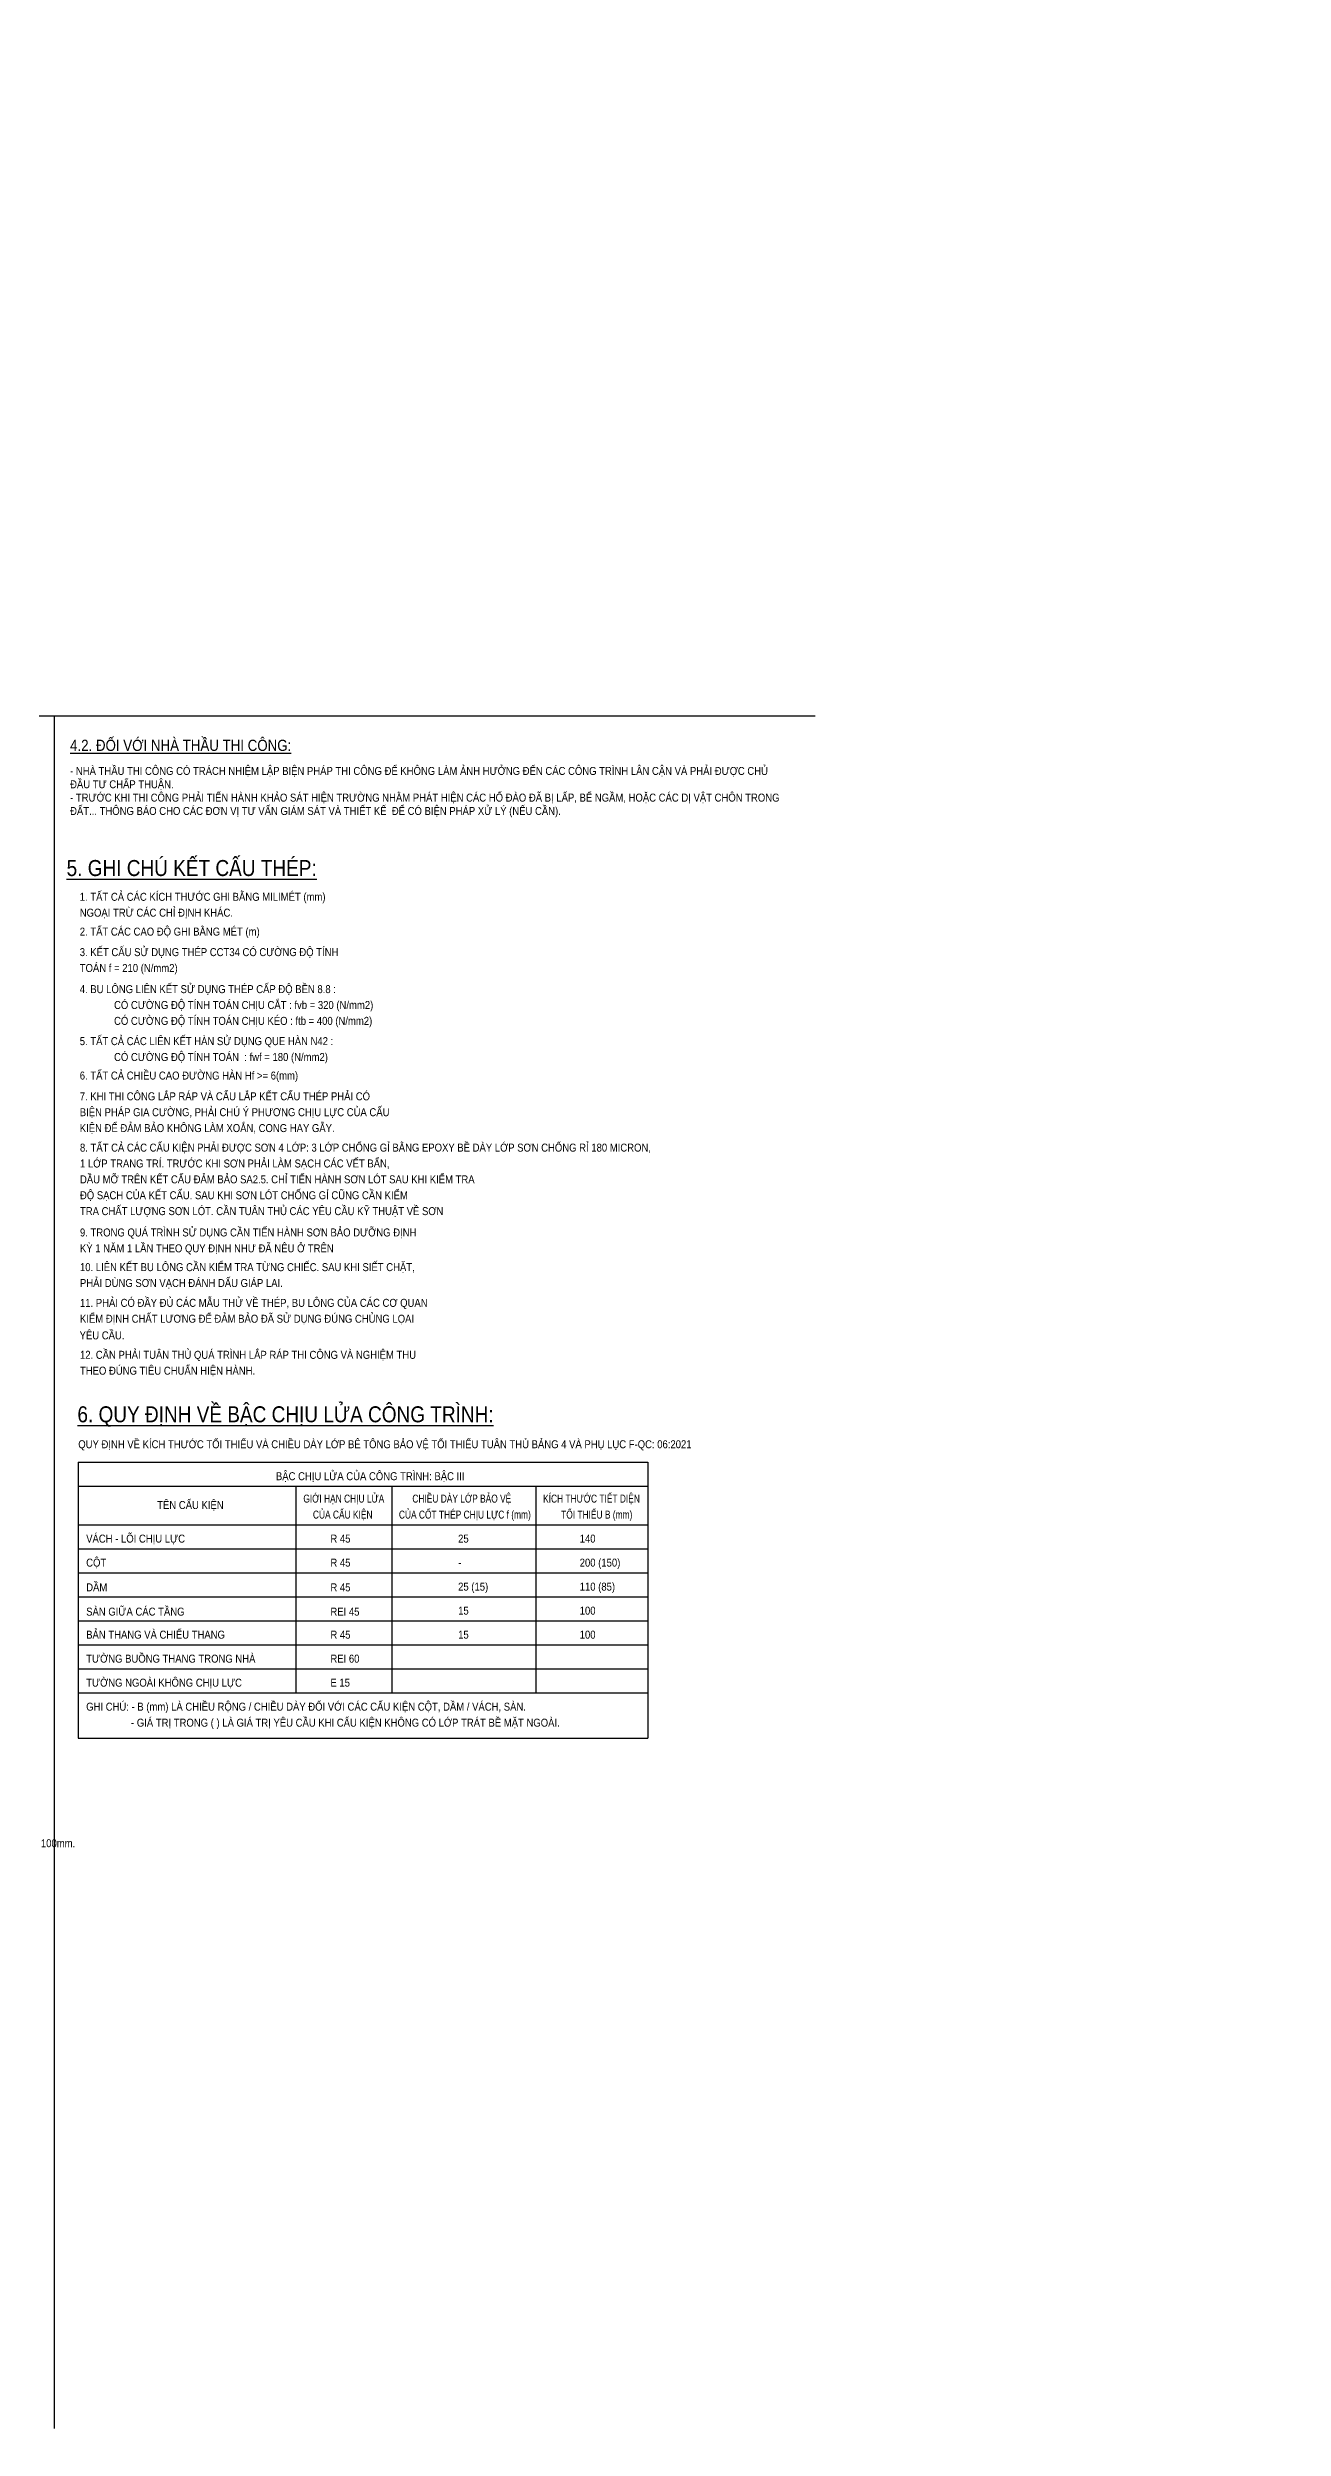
# Model space of a CAD drawing. Header units: millimetres. Extents: x 2163745 to 2518004, y -1043843 to -896215.
# Drawn here: x 2211336 to 2249963, y -970589 to -896215 of the extents above; entities that cross this region are included whole.
import ezdxf

# ---------------------------------------------------------------- set-up
doc = ezdxf.new("R2010")
doc.units = ezdxf.units.MM
doc.header["$LTSCALE"] = 250
doc.header["$MEASUREMENT"] = 0
for name, color, linetype in [('BORDER', 3, 'Continuous'), ('CDC.03.BORDER', 3, 'Continuous'), ('CDC.06.TEXT', 2, 'Continuous'), ('CDC.11.NOTE', 8, 'Continuous')]:
    doc.layers.add(name, color=color, linetype=linetype)
doc.styles.add('ARIAL', font='arial.ttf', dxfattribs={"width": 0.85})

msp = doc.modelspace()

# ---------------------------------------------------------------- linework, layer by layer
at = {"layer": 'CDC.03.BORDER'}
for p, q in [((2235326.4, -917095.2), (2163745.1, -917095.2)), ((2211554.7, -970589), (2211554.7, -917095.2))]:
    msp.add_line(p, q, dxfattribs=at)
at = {"layer": 'CDC.11.NOTE'}
for p, q in [((2212295.7, -940408.3), (2212295.7, -945358.3)), ((2212295.7, -940408.3), (2230095.7, -940408.3)), ((2230095.7, -940408.3), (2230095.7, -944608.3)), ((2212295.7, -941158.3), (2230095.7, -941158.3)), ((2219095.7, -941158.3), (2219095.7, -944608.3)), ((2222095.7, -941158.3), (2222095.7, -944608.3)), ((2226595.7, -941158.3), (2226595.7, -944608.3)), ((2212295.7, -942358.3), (2230095.7, -942358.3)), ((2212295.7, -943108.3), (2230095.7, -943108.3)), ((2212295.7, -943858.3), (2230095.7, -943858.3)), ((2212295.7, -944608.3), (2230095.7, -944608.3)), ((2216595.7, -944608.3), (2219095.7, -944608.3)), ((2219095.7, -944608.3), (2219095.7, -945358.3)), ((2222095.7, -944608.3), (2230095.7, -944608.3)), ((2222095.7, -944608.3), (2222095.7, -945358.3)), ((2226595.7, -944608.3), (2226595.7, -945358.3)), ((2230095.7, -944608.3), (2230095.7, -945358.3)), ((2212295.7, -945358.3), (2230095.7, -945358.3)), ((2212295.7, -945358.3), (2230095.7, -945358.3)), ((2212295.7, -945358.3), (2212295.7, -949026.5)), ((2216595.7, -945358.3), (2219095.7, -945358.3)), ((2219095.7, -945358.3), (2219095.7, -947608.3)), ((2222095.7, -945358.3), (2230095.7, -945358.3)), ((2222095.7, -945358.3), (2222095.7, -947608.3)), ((2226595.7, -945358.3), (2226595.7, -947608.3)), ((2230095.7, -945358.3), (2230095.7, -949026.5)), ((2212295.7, -946108.3), (2230095.7, -946108.3)), ((2212295.7, -946858.3), (2230095.7, -946858.3)), ((2212295.7, -947608.3), (2230095.7, -947608.3)), ((2212295.7, -949026.5), (2230095.7, -949026.5))]:
    msp.add_line(p, q, dxfattribs=at)

# ---------------------------------------------------------------- texts
at = {"layer": 'CDC.06.TEXT', "color": 4, "style": 'ARIAL', "width": 0.85}
for s, height, p in [('%%U4.2. ĐỐI VỚI NHÀ THẦU THI CÔNG:', 350, (2212038.9, -918186.4)), ('%%U5. GHI CHÚ KẾT CẤU THÉP:', 500, (2211930.5, -922094.4)), ('%%U6. QUY ĐỊNH VỀ BẬC CHỊU LỬA CÔNG TRÌNH:', 500, (2212268.4, -939159.3))]:
    msp.add_text(s, height=height, dxfattribs=at).set_placement(p)
at = {"layer": 'CDC.06.TEXT', "style": 'ARIAL'}
for s, width, p in [('1. TẤT CẢ CÁC KÍCH THƯỚC GHI BẰNG MILIMÉT (mm)', 0.85, (2212341.5, -922868)), ('2. TẤT CÁC CAO ĐỘ GHI BẰNG MÉT (m)', 0.85, (2212341.5, -923955.5)), ('NGOẠI TRỪ CÁC CHỈ ĐỊNH KHÁC.', 0.85, (2212341.5, -923363.9)), ('3. KẾT CẤU SỬ DỤNG THÉP CCT34 CÓ CƯỜNG ĐỘ TÍNH', 0.85, (2212341.5, -924596)), ('TOÁN f = 210 (N/mm2)', 0.85, (2212341.5, -925091.9)), ('4. BU LÔNG LIÊN KẾT SỬ DỤNG THÉP CẤP ĐỘ BỀN 8.8 :', 0.85, (2212341.5, -925752.3)), ('             CÓ CƯỜNG ĐỘ TÍNH TOÁN CHỊU CẮT : fvb = 320 (N/mm2)', 0.85, (2212341.5, -926248.2)), ('             CÓ CƯỜNG ĐỘ TÍNH TOÁN CHỊU KÉO : ftb = 400 (N/mm2)', 0.85, (2212341.5, -926744.1)), ('5. TẤT CẢ CÁC LIÊN KẾT HÀN SỬ DỤNG QUE HÀN N42 :', 0.85, (2212341.5, -927376.9)), ('6. TẤT CẢ CHIỀU CAO ĐƯỜNG HÀN Hf >= 6(mm)', 0.85, (2212341.5, -928452.4)), ('             CÓ CƯỜNG ĐỘ TÍNH TOÁN  : fwf = 180 (N/mm2)', 0.85, (2212341.5, -927872.8)), ('7. KHI THI CÔNG LẮP RÁP VÀ CẨU LẮP KẾT CẤU THÉP PHẢI CÓ', 0.85, (2212341.5, -929100.8)), ('BIỆN PHÁP GIA CƯỜNG, PHẢI CHÚ Ý PHƯƠNG CHỊU LỰC CỦA CẤU', 0.85, (2212341.5, -929596.7)), ('8. TẤT CẢ CÁC CẤU KIỆN PHẢI ĐƯỢC SƠN 4 LỚP: 3 LỚP CHỐNG GỈ BẰNG EPOXY BỀ DÀY LỚP SƠN CHỐNG RỈ 180 MICRON, ', 0.85, (2212348, -930703.4)), ('KIỆN ĐỂ ĐẢM BẢO KHÔNG LÀM XOẮN, CONG HAY GẪY.', 0.85, (2212341.5, -930092.6)), ('1 LỚP TRANG TRÍ. TRƯỚC KHI SƠN PHẢI LÀM SẠCH CÁC VẾT BẨN,', 0.85, (2212348, -931199.3)), ('ĐỘ SẠCH CỦA KẾT CẤU. SAU KHI SƠN LÓT CHỐNG GỈ CŨNG CẦN KIỂM', 0.85, (2212348, -932191.1)), ('DẦU MỠ TRÊN KẾT CẤU ĐẢM BẢO SA2.5. CHỈ TIẾN HÀNH SƠN LÓT SAU KHI KIỂM TRA', 0.85, (2212348, -931695.2)), ('TRA CHẤT LƯỢNG SƠN LÓT. CẦN TUÂN THỦ CÁC YÊU CẦU KỸ THUẬT VỀ SƠN', 0.85, (2212348, -932687)), ('9. TRONG QUÁ TRÌNH SỬ DỤNG CẦN TIẾN HÀNH SƠN BẢO DƯỠNG ĐỊNH', 0.85, (2212348, -933353.7)), ('10. LIÊN KẾT BU LÔNG CẦN KIỂM TRA TỪNG CHIẾC. SAU KHI SIẾT CHẶT, ', 0.85, (2212348, -934437.1)), ('KỲ 1 NĂM 1 LẦN THEO QUY ĐỊNH NHƯ ĐÃ NÊU Ở TRÊN', 0.85, (2212348, -933849.6)), ('PHẢI DÙNG SƠN VẠCH ĐÁNH DẤU GIÁP LAI.', 0.85, (2212348, -934933)), ('11. PHẢI CÓ ĐẦY ĐỦ CÁC MẪU THỬ VỀ THÉP, BU LÔNG CỦA CÁC CƠ QUAN', 0.85, (2212348, -935552.6)), ('YÊU CẦU.', 0.85, (2212336.3, -936568.6)), ('KIỂM ĐỊNH CHẤT LƯƠNG ĐỂ ĐẢM BẢO ĐÃ SỬ DỤNG ĐÚNG CHỦNG LỌAI', 0.85, (2212348, -936048.5)), ('12. CẦN PHẢI TUÂN THỦ QUÁ TRÌNH LẮP RÁP THI CÔNG VÀ NGHIỆM THU', 0.85, (2212348, -937176.3)), ('THEO ĐÚNG TIÊU CHUẨN HIỆN HÀNH.', 0.85, (2212348, -937672.2)), ('QUY ĐỊNH VỀ KÍCH THƯỚC TỐI THIỂU VÀ CHIỀU DÀY LỚP BÊ TÔNG BẢO VỆ TỐI THIỂU TUÂN THỦ BẢNG 4 VÀ PHỤ LỤC F-QC: 06:2021', 0.85, (2212294.6, -939970.3)), ('BẬC CHỊU LỬA CỦA CÔNG TRÌNH: BẬC III', 0.85, (2218472.7, -940968.3)), ('TÊN CẤU KIỆN', 0.85, (2214761.5, -941868.3)), ('GIỚI HẠN CHỊU LỬA', 0.75, (2219329.7, -941668.3)), ('CHIỀU DÀY LỚP BẢO VỆ', 0.75, (2222736.8, -941668.3)), ('KÍCH THƯỚC TIẾT DIỆN', 0.75, (2226824.6, -941668.3)), ('CỦA CẤU KIỆN', 0.75, (2219629.1, -942168.3)), ('CỦA CỐT THÉP CHỊU LỰC f (mm)', 0.75, (2222316.9, -942168.3)), ('TỐI THIỂU B (mm)', 0.75, (2227387.5, -942168.3)), ('VÁCH - LÕI CHỊU LỰC', 0.85, (2212541.9, -942918.3)), ('CỘT', 0.85, (2212541.9, -943668.3)), ('DẦM', 0.85, (2212541.9, -944440.5)), ('SÀN GIỮA CÁC TẦNG', 0.85, (2212541.9, -945199.3)), ('BẢN THANG VÀ CHIẾU THANG', 0.85, (2212541.9, -945918.3)), ('TƯỜNG BUỒNG THANG TRONG NHÀ', 0.85, (2212541.9, -946668.3)), ('TƯỜNG NGOÀI KHÔNG CHỊU LỰC', 0.85, (2212541.9, -947418.3))]:
    msp.add_text(s, height=250, dxfattribs=dict(at, width=width)).set_placement(p)
at = {"layer": 'CDC.06.TEXT', "color": 1, "style": 'ARIAL', "width": 0.85}
for s, p in [('R 45', (2220175.7, -942918.3)), ('25', (2224167.4, -942918.3)), ('140', (2227967.3, -942918.3)), ('R 45', (2220175.7, -943668.3)), ('-', (2224167.4, -943668.3)), ('200 (150)', (2227967.3, -943668.3)), ('R 45', (2220175.7, -944440.5)), ('25 (15)', (2224167.4, -944418.3)), ('110 (85)', (2227967.3, -944418.3)), ('REI 45', (2220175.7, -945199.3)), ('15', (2224167.4, -945168.3)), ('100', (2227967.3, -945168.3)), ('R 45', (2220175.7, -945918.3)), ('15', (2224167.4, -945918.3)), ('100', (2227967.3, -945918.3)), ('REI 60', (2220175.7, -946668.3)), ('E 15', (2220175.7, -947418.3))]:
    msp.add_text(s, height=250, dxfattribs=at).set_placement(p)
at = {"layer": 'CDC.06.TEXT', "color": 7, "style": 'ARIAL', "width": 0.85}
for s, p in [('GHI CHÚ: - B (mm) LÀ CHIỀU RỘNG / CHIỀU DÀY ĐỐI VỚI CÁC CẤU KIỆN CỘT, DẦM / VÁCH, SÀN.', (2212541.9, -948168.3)), ('                 - GIÁ TRỊ TRONG ( ) LÀ GIÁ TRỊ YÊU CẦU KHI CẤU KIỆN KHÔNG CÓ LỚP TRÁT BỀ MẶT NGOÀI.', (2212541.9, -948668.3))]:
    msp.add_text(s, height=250, dxfattribs=at).set_placement(p)
at = {"layer": 'CDC.06.TEXT', "char_height": 250, "attachment_point": 1, "style": 'ARIAL'}
for s, insert, width in [('- NHÀ THẦU THI CÔNG CÓ TRÁCH NHIỆM LẬP BIỆN PHÁP THI CÔNG ĐỂ KHÔNG LÀM ẢNH HƯỞNG ĐẾN CÁC CÔNG TRÌNH LÂN CẬN VÀ PHẢI ĐƯỢC CHỦ ĐẦU TƯ CHẤP THUẬN.{\\H1.536x;\\P\\H0.651x;- TRƯỚC KHI THI CÔNG PHẢI TIẾN HÀNH KHẢO SÁT HIỆN TRƯỜNG NHẰM PHÁT HIỆN CÁC HỐ ĐÀO ĐÃ BỊ LẤP, BỂ NGẦM, HOẶC CÁC DỊ VẬT CHÔN TRONG ĐẤT... THÔNG BÁO CHO CÁC ĐƠN VỊ TƯ VẤN GIÁM SÁT VÀ THIẾT KẾ  ĐỂ CÓ BIỆN PHÁP XỬ LÝ (NẾU CẦN).}', (2212038.9, -918686.4), 22129.374), ('- NỀN ĐẤT\\P{\\C3;            \\C20;+ TẤT CẢ CÁC CẤU KIỆN PHẦN NGẦM CỦA CÔNG TR̀INH ĐƯỢC TÍNH TOÁN, THIẾT KẾ CĂN CỨ THEO HỒ SƠ BÁO CÁO KHẢO \\fArial|b0|i0|c238|p34;SÁT Đ\\fArial|b0|i0|c163|p34;ỊA CHẤT DO \\fArial|b0|i0|c0|p34;CÔNG TY CỔ PHẦN ACAO LẬP VÀO THÀNG 7 NĂM 2021. \\fArial|b0|i0|c163|p34;KHI THI CÔNG, NẾU GẶP ĐẤT BÙN, CÁT CHẢY HOẶC HIỆN TƯỢNG\\fArial|b0|i0|c0|p34; \\fArial|b0|i0|c163|p34;ĐỊA CHẤT KHÁC VỚI KẾT QUẢ KHẢO SÁT ĐỊA CHẤT NÓI TRÊN, NHÀ THẦU THI CÔNG CẦN THÔNG BÁO BẰNG VĂN BẢN CHO TƯ  VẤN THIẾT KẾ BIẾT ĐỂ KỊP THỜI XỬ LÝ.\\P}            {\\C2;+ KHI CÓ CHỈ ĐỊNH TRONG HỒ SƠ BẢN VẼ CỦA TƯ VẤN THIẾT KẾ VỀ NỀN ĐẤT DƯỚI ĐÁY CẤU KIỆN PHẦN NGẦM LÀ ĐẤT TỰ NHIÊN PHẢI ĐƯỢC HIỂU LÀ ĐẤT NGUYÊN DẠNG ĐƯỢC ĐẦM CHẶT VỚI HỆ SỐ K≥ 0,9. LỚP ĐẤT SAN NỀN PHÍA TRÊN MÓNG ĐƯỢC ĐẦM CHẶT VỚI HỆ SỐ K≥ 0,9.\\P           + SỬ DỤNG THÍ NGHIỆM BÀN NÉN TẠI HIỆN TRƯỜNG ĐỂ KIỂM TRA CƯỜNG ĐỘ VÀ BIẾN DẠNG CỦA NỀN ĐẤT. \\C3;VỊ TRÍ THÍ NGHIỆM BÀN NÉN DO NHÀ THẦU QUI ĐỊNH , TỐI THIỂU 8 VỊ TRÍ TẠI KHU PHIM TRƯỜNG ( MỖI ZONE 1 VỊ TRÍ ) . KHẢ NĂNG CHỊU LỰC TỐI THIỂU CỦA NỀN LÀ 2,8KG/CM2 . CÔNG TÁC THÍ NGHIỆM NÉN NỀN ĐƯỢC ÁP DỤNG THEO TIÊU CHUẨN 9354-2012 "ĐẤT XÂY DỰNG - PHƯƠNG PHÁP XÁC ĐỊNH MÔ ĐUN BIẾN DẠNG TẠI HIỆN TRƯỜNG BẰNG TẤM NÉN PHẲNG " VÀ PHÙ HỢP VỚI THÔNG SỐ KĨ THUẬT VÀ THIẾT KẾ CỦA DỰ ÁN\\P}- LỖ KỸ THUẬT\\P            + TẠI CÁC VỊ TRÍ ĐẶT ỐNG QUA SÀN, ĐƯỜNG KÍNH LỖ THÔNG THỦY PHẢI ≤ 200mm\\P            + TRƯỜNG HỢP PHÁT SINH LỖ RỖNG QUA KẾT CẤU CHỊU LỰC ĐÃ THI CÔNG, NHÀ THẦU THI CÔNG NHẤT THIẾT PHẢI BÁO CHO CHỦ ĐẦU TƯ VÀ TƯ VẤN THIẾT KẾ BIẾT ĐỂ CÓ BIỆN PHÁP XỬ LƯ PHÙ HỢP.\\P            + SAU KHI LẶP ĐẶT XONG HỆ THỐNG ĐƯỜNG ỐNG KỸ THUẬT (ĐIỆN, CÁP THOÁT NƯỚC, ĐIỀU HÒA KHÔNG KHÍ...) LỖ KỸ THUẬT PHẢI ĐƯỢC LẤP KÍN BẰNG BÊ TÔNG HOẶC VẬT LIỆU CHỐNG CHÁY NHẰM NGĂN CHẶN CHÁY LAN\\P\\P- QUY ĐỊNH VỀ CHỐNG THẤM\\P            NGOÀI NHỮNG BIỆN PHÁP CHỐNG THẤM ĐƯỢC NÊU TRONG BẢN VẼ CHI TIẾT, QUY TRÌNH CHỐNG THẤM ĐỐI VỚI CÁC KẾT CẤU: SÀN MÁI, MÁNG NƯỚC, SÀN KHU VỆ SINH,... NHƯ SAU:\\P            + SAU 10 TIẾNG KỂ TỪ KHI ĐỔ BÊ TÔNG CẦN BE BỜ XUNG QUANH VÀ CHIA Ô NHẰM ĐẢM BẢO CHO CÁC VỊ TRỊ CÓ CHIỀU SÂU CHỨA NƯỚC ÍT NHẤT {\\fSymbol|b0|i0|c2|p18;\\H0.9583x;³ \\fArial|b0|i0|c163|p34;\\H1.044x;100mm.  \\P            + SAU 24 }TIẾNG KỂ TỪ KHI KẾT THÚC VIỆC ĐỔ BÊ TÔNG, PHẢI TIẾN HÀNH NGÂM NƯỚC XI MĂNG VỚI TỶ LỆ 5KG XI MĂNG/1m³ NƯỚC (NƯỚC PHẢI SẠCH NHƯ NƯỚC ĐỔ BÊ TÔNG). CỨ 2 TIẾNG PHẢI KHUẤY ĐỀU 1 LẦN CHO ĐẾN KHI NÀO NƯỚC KHÔNG CÒN NGẤM QUA KẾT CẤU THÌ MỚI DỪNG LẠI. THỜI GIAN NGÂM NƯỚC XI MĂNG TỐI THIỂU PHẢI LÀ 7 NGÀY ĐÊM.\\P            + NGÂM CHỐNG THẤM PHẢI ĐƯỢC KIỂM TRA THƯỜNG XUYÊN VÀ CÓ BIÊN BẢN NGHIỆM THU GIỮA NHÀ THẦU THI CÔNG VÀ CHỦ ĐẦU TƯ.', (2188414.5, -943848.4), 22740.925)]:
    msp.add_mtext(s, dxfattribs=dict(at, insert=insert, width=width))

# ---------------------------------------------------------------- wipeouts: each hides what was drawn before it
at = {"color": 6, "ltscale": 2}
msp.add_wipeout([(2178639.9, -896214.8), (2424554.4, -896214.8), (2424554.4, -911860.1), (2178639.9, -911860.1)], dxfattribs=at).dxf.layer = 'BORDER'

doc.saveas('drawing.dxf')
